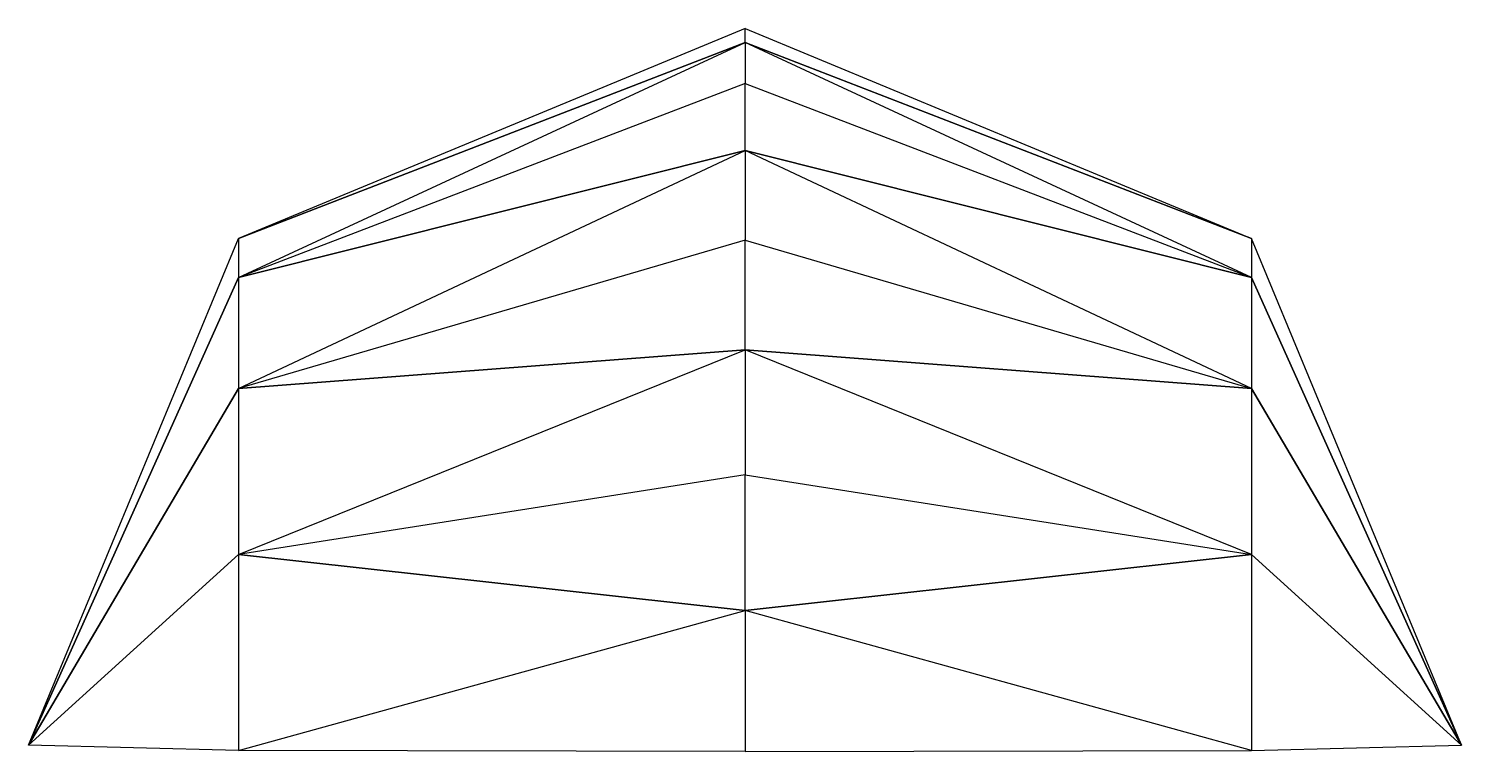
# Model space of a CAD drawing. Header units: metres. Extents: x -1.44 to 1.44, y -0.55 to 0.9.
import ezdxf

# ---------------------------------------------------------------- set-up
doc = ezdxf.new("R2010")
doc.units = ezdxf.units.M

msp = doc.modelspace()

# ---------------------------------------------------------------- linework, layer by layer
for points in [[(0, 0.9043), (-1.0179, 0.4827), (0, 0.8764, 0.2832)], [(0, 0.9043), (1.0179, 0.4827), (0, 0.8764, 0.2832)], [(0, 0.7938, 0.5556), (-1.0179, 0.4044, 0.3936), (0, 0.8764, 0.2832)], [(-1.0179, 0.4827), (-1.0179, 0.4044, 0.3936), (0, 0.8764, 0.2832)], [(0, 0.7938, 0.5556), (1.0179, 0.4044, 0.3936), (0, 0.8764, 0.2832)], [(1.0179, 0.4827), (1.0179, 0.4044, 0.3936), (0, 0.8764, 0.2832)], [(0, 0.7938, 0.5556), (-1.0179, 0.4044, 0.3936), (0, 0.6596, 0.8066)], [(0, 0.7938, 0.5556), (1.0179, 0.4044, 0.3936), (0, 0.6596, 0.8066)], [(0, 0.4791, 1.0266), (-1.0179, 0.1814, 0.7273), (0, 0.6596, 0.8066)], [(-1.0179, 0.4044, 0.3936), (-1.0179, 0.1814, 0.7273), (0, 0.6596, 0.8066)], [(0, 0.4791, 1.0266), (1.0179, 0.1814, 0.7273), (0, 0.6596, 0.8066)], [(1.0179, 0.4044, 0.3936), (1.0179, 0.1814, 0.7273), (0, 0.6596, 0.8066)], [(-1.4395, -0.5352), (-1.0179, 0.4827), (-1.0179, 0.4044, 0.3936)], [(0, 0.4791, 1.0266), (-1.0179, 0.1814, 0.7273), (0, 0.2591, 1.2071)], [(0, 0.4791, 1.0266), (1.0179, 0.1814, 0.7273), (0, 0.2591, 1.2071)], [(1.4395, -0.5352), (1.0179, 0.4827), (1.0179, 0.4044, 0.3936)], [(-1.4395, -0.5352), (-1.0179, 0.4044, 0.3936), (-1.0179, 0.1814, 0.7273)], [(1.4395, -0.5352), (1.0179, 0.4044, 0.3936), (1.0179, 0.1814, 0.7273)], [(0, 0.0081, 1.3413), (-1.0179, -0.1523, 0.9503), (0, 0.2591, 1.2071)], [(-1.0179, 0.1814, 0.7273), (-1.0179, -0.1523, 0.9503), (0, 0.2591, 1.2071)], [(0, 0.0081, 1.3413), (1.0179, -0.1523, 0.9503), (0, 0.2591, 1.2071)], [(1.0179, 0.1814, 0.7273), (1.0179, -0.1523, 0.9503), (0, 0.2591, 1.2071)], [(-1.4395, -0.5352), (-1.0179, 0.1814, 0.7273), (-1.0179, -0.1523, 0.9503)], [(1.4395, -0.5352), (1.0179, 0.1814, 0.7273), (1.0179, -0.1523, 0.9503)], [(0, 0.0081, 1.3413), (-1.0179, -0.1523, 0.9503), (0, -0.2643, 1.4239)], [(0, 0.0081, 1.3413), (1.0179, -0.1523, 0.9503), (0, -0.2643, 1.4239)], [(-1.4395, -0.5352), (-1.0179, -0.1523, 0.9503), (-1.0179, -0.546, 1.0286)], [(-1.0179, -0.1523, 0.9503), (-1.0179, -0.546, 1.0286), (0, -0.2643, 1.4239)], [(1.0179, -0.1523, 0.9503), (1.0179, -0.546, 1.0286), (0, -0.2643, 1.4239)], [(1.4395, -0.5352), (1.0179, -0.1523, 0.9503), (1.0179, -0.546, 1.0286)], [(0, -0.5475, 1.4518), (-1.0179, -0.546, 1.0286), (0, -0.2643, 1.4239)], [(0, -0.5475, 1.4518), (1.0179, -0.546, 1.0286), (0, -0.2643, 1.4239)]]:
    msp.add_3dface(points)

doc.saveas('drawing.dxf')
